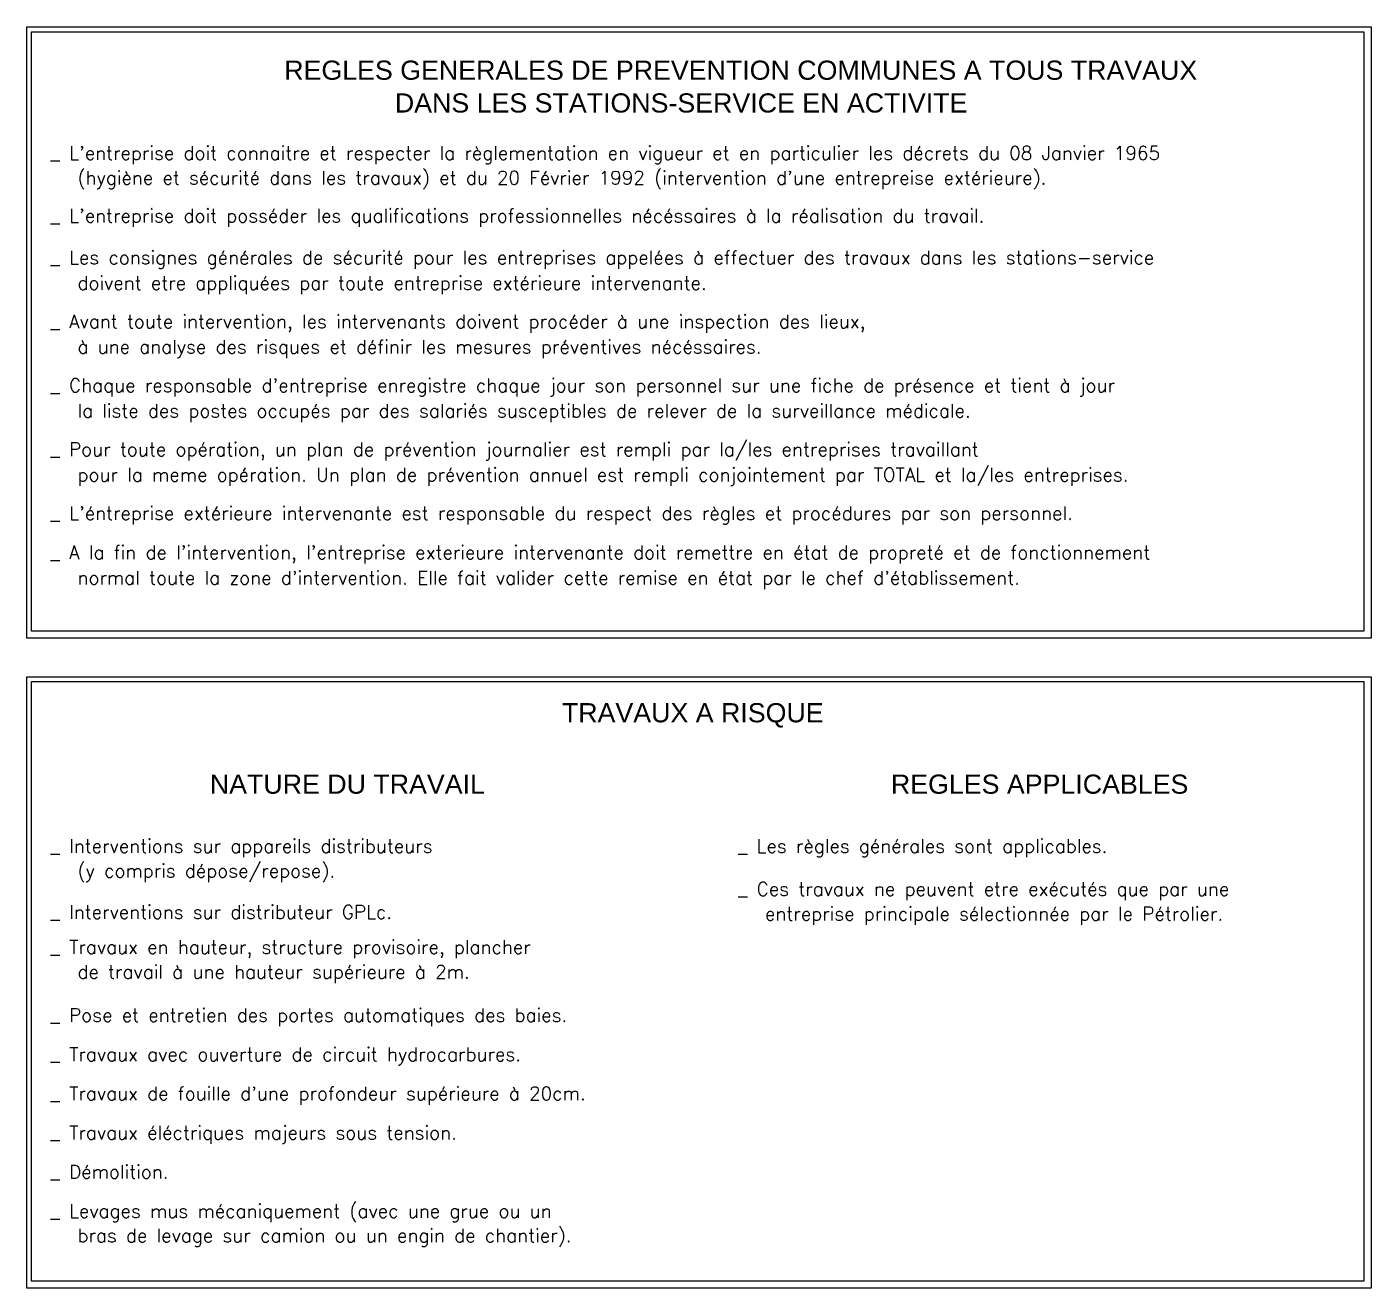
# Model space of a CAD drawing. Extents: x -58 to 166, y -6 to 61.
# Drawn here: x 64 to 70.63, y 34.06 to 40.28 of the extents above; entities that cross this region are included whole.
import ezdxf

# ---------------------------------------------------------------- set-up
doc = ezdxf.new("R2010")
doc.units = 0
doc.header["$MEASUREMENT"] = 0
doc.layers.add('ATEX-Travaux', color=7, linetype='CONTINUOUS')
doc.styles.add('ARIAL', font='arial.ttf')
doc.styles.add('ROMANS', font='romans')

msp = doc.modelspace()

# ---------------------------------------------------------------- linework, layer by layer
at = {"layer": 'ATEX-Travaux', "color": 7}
for points in [[(64.00092451147066, 40.28372950165476), (70.63092783990942, 40.28372950165476), (70.63092783990942, 37.2689097228199), (64.00092451147066, 37.2689097228199)], [(64.02346120053335, 40.25980175861832), (70.59453653671153, 40.25980175861832), (70.59453653671153, 37.3034236692597), (64.02346120053335, 37.3034236692597)], [(64.00092451147066, 37.07980173293481), (70.63092783990942, 37.07980173293481), (70.63092783990942, 34.06498195409904), (64.00092451147066, 34.06498195409904)], [(64.02346120053335, 37.05587398989837), (70.59453653671153, 37.05587398989837), (70.59453653671153, 34.09949590053884), (64.02346120053335, 34.09949590053884)]]:
    msp.add_lwpolyline(points, close=True, dxfattribs=at)

# ---------------------------------------------------------------- texts
for s, height, style, p in [('REGLES GENERALES DE PREVENTION COMMUNES A TOUS TRAVAUX', 0.09448907718251576, 'ARIAL', (65.27020298253956, 40.02304863838481)), ('DANS LES STATIONS-SERVICE EN ACTIVITE', 0.09448907718251576, 'ARIAL', (65.81583924190818, 39.86146397338916)), ("_ L'entreprise doit connaitre et respecter la règlementation en vigueur et en particulier les décrets du 08 Janvier 1965", 0.06649844098763424, 'ROMANS', (64.11806617958064, 39.62890547264442)), ("(hygiène et sécurité dans les travaux) et du 20 Février 1992 (intervention d'une entrepreise extérieure).", 0.06649844098763424, 'ROMANS', (64.25030676847746, 39.50655995754323)), ("_ L'entreprise doit posséder les qualifications professionnelles nécéssaires à la réalisation du travail.", 0.06649844098763424, 'ROMANS', (64.11806617958064, 39.31965122580141)), ('_ Les consignes générales de sécurité pour les entreprises appelées à effectuer des travaux dans les stations-service', 0.06649844098763424, 'ROMANS', (64.11806617958064, 39.11330469032191)), ('doivent etre appliquées par toute entreprise extérieure intervenante.', 0.06649844098763424, 'ROMANS', (64.25030676847746, 38.98804515551228)), ('_ Avant toute intervention, les intervenants doivent procéder à une inspection des lieux,', 0.06649844098763424, 'ROMANS', (64.11806617958064, 38.79812903330321)), ('à une analyse des risques et définir les mesures préventives nécéssaires.', 0.06649844098763424, 'ROMANS', (64.25030676847746, 38.67286949849358)), ("_ Chaque responsable d'entreprise enregistre chaque jour son personnel sur une fiche de présence et tient à jour", 0.06649844098763424, 'ROMANS', (64.11806617958064, 38.48295337628451)), ('la liste des postes occupés par des salariés susceptibles de relever de la surveillance médicale.', 0.06649844098763424, 'ROMANS', (64.25030676847746, 38.35769384147488)), ('_ Pour toute opération, un plan de prévention journalier est rempli par la/les entreprises travaillant', 0.06649844098763424, 'ROMANS', (64.11806617958064, 38.16777807428798)), ('pour la meme opération. Un plan de prévention annuel est rempli conjointement par TOTAL et la/les entreprises.', 0.06649844098763424, 'ROMANS', (64.25030676847746, 38.04251853947835)), ("_ L'éntreprise extérieure intervenante est responsable du respect des règles et procédures par son personnel.", 0.06649844098763424, 'ROMANS', (64.11806617958064, 37.85260241726928)), ("_ A la fin de l'intervention, l'entreprise exterieure intervenante doit remettre en état de propreté et de fonctionnement", 0.06649844098763424, 'ROMANS', (64.11806617958064, 37.65943003424536)), ("normal toute la zone d'intervention. Elle fait valider cette remise en état par le chef d'établissement.", 0.06649844098763424, 'ROMANS', (64.25030676847746, 37.53417049943573)), ('TRAVAUX A RISQUE', 0.09448907718251576, 'ARIAL', (66.63979702730467, 36.85475491556417)), ('REGLES APPLICABLES', 0.09448907718251576, 'ARIAL', (68.26249847744475, 36.50263326595223)), ('NATURE DU TRAVAIL', 0.09448907718251576, 'ARIAL', (64.90333465337972, 36.50263326595223)), ('_ Interventions sur appareils distributeurs', 0.06649844098763424, 'ROMANS', (64.11806617958064, 36.21164963654928)), ('_ Les règles générales sont applicables.', 0.06649844098763424, 'ROMANS', (67.50892224773997, 36.21164963654928)), ('(y compris dépose/repose).', 0.06649844098763424, 'ROMANS', (64.25030676847746, 36.089304121449)), ('_ Ces travaux ne peuvent etre exécutés que par une', 0.06649844098763424, 'ROMANS', (67.50892224773997, 35.99998029118569)), ('_ Interventions sur distributeur GPLc.', 0.06649844098763424, 'ROMANS', (64.11806617958064, 35.88628907005977)), ('entreprise principale sélectionnée par le Pétrolier.', 0.06649844098763424, 'ROMANS', (67.6411628366368, 35.87763477608451)), ('_ Travaux en hauteur, structure provisoire, plancher', 0.06649844098763424, 'ROMANS', (64.11806617958064, 35.71344116410683)), ('de travail à une hauteur supérieure à 2m.', 0.06649844098763424, 'ROMANS', (64.25030676847746, 35.59109564900655)), ('_ Pose et entretien des portes automatiques des baies. ', 0.06649844098763424, 'ROMANS', (64.11806617958064, 35.37791273489756)), ('_ Travaux avec ouverture de circuit hydrocarbures.', 0.06649844098763424, 'ROMANS', (64.11806617958064, 35.18472982354024)), ("_ Travaux de fouille d'une profondeur supérieure à 20cm.", 0.06649844098763424, 'ROMANS', (64.11806617958064, 34.99154691218382)), ('_ Travaux éléctriques majeurs sous tension.', 0.06649844098763424, 'ROMANS', (64.11806617958064, 34.7983640008265)), ('_ Démolition.', 0.06649844098763424, 'ROMANS', (64.11806617958064, 34.60518108947008)), ('_ Levages mus mécaniquement (avec une grue ou un', 0.06649844098763424, 'ROMANS', (64.11806617958064, 34.41199817811275)), ('bras de levage sur camion ou un engin de chantier).', 0.06649844098763424, 'ROMANS', (64.25030676847746, 34.29102337078302))]:
    msp.add_text(s, height=height, dxfattribs=dict(at, style=style)).set_placement(p)

doc.saveas('drawing.dxf')
